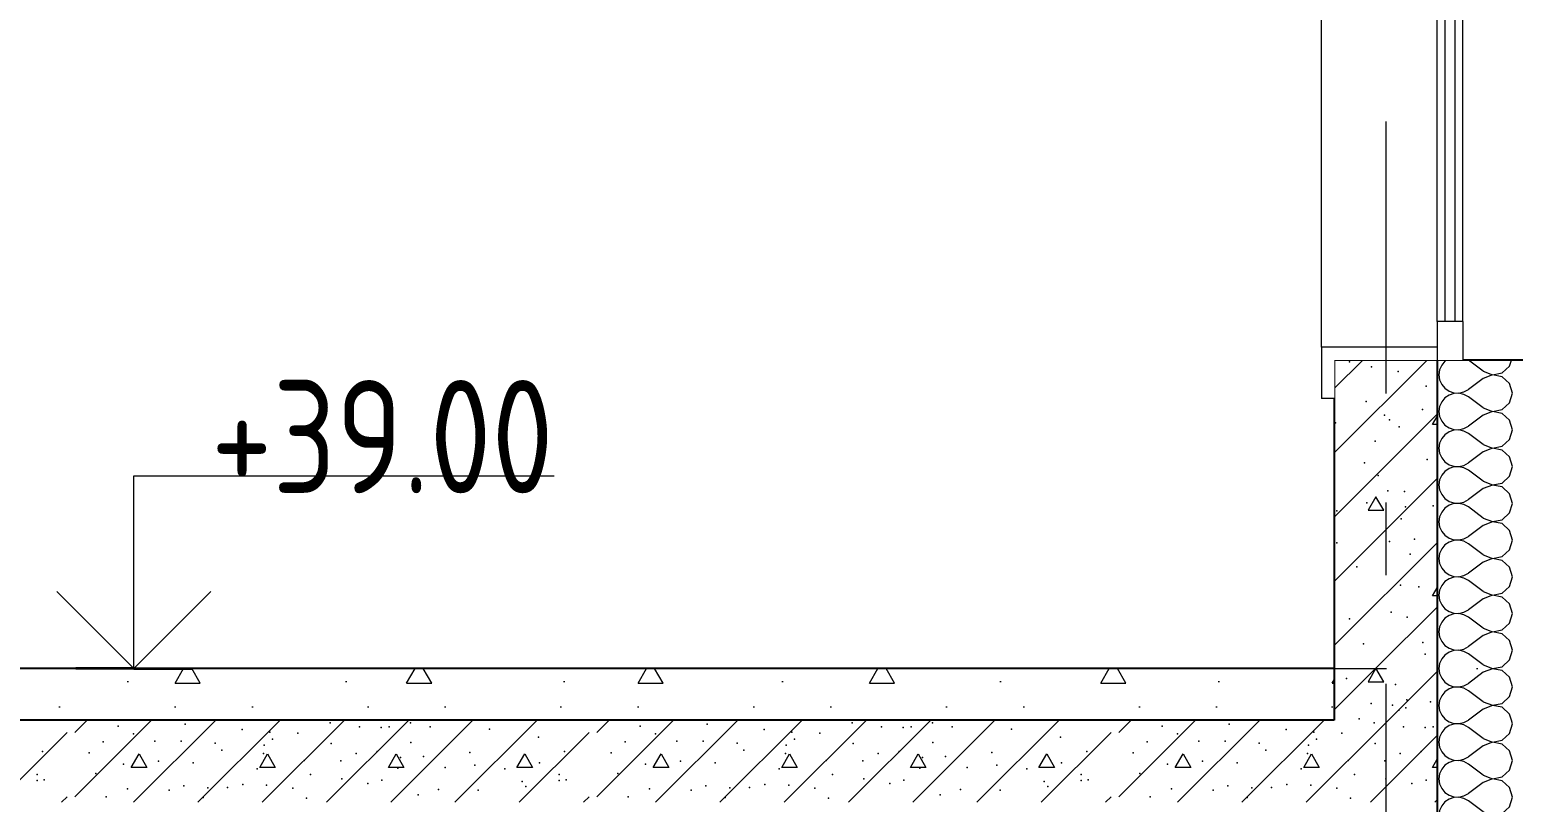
# Model space of a CAD drawing. Header units: millimetres. Extents: x 18162 to 7085488, y 72188 to 247925.
# Drawn here: x 3680692 to 3683577, y 133858 to 135361 of the extents above; entities that cross this region are included whole.
import ezdxf
from ezdxf.enums import TextEntityAlignment as Align

# ---------------------------------------------------------------- set-up
doc = ezdxf.new("R2010")
doc.units = ezdxf.units.MM
doc.header["$MEASUREMENT"] = 0
for name, pattern in [('Dot & Dashed', [670.277762, 317.5, -176.388889, 0, -176.388874]), ('Double Dashed', [1093.611073, 529.166651, -211.666656, 141.111112, -211.666656]), ('Wipeout_Contour', [1000, 0, -1000])]:
    doc.linetypes.add(name, pattern=pattern)
for name, color, linetype in [('Archicad Windows', 7, 'Continuous'), ('Structural - Bearing', 7, 'Continuous'), ('Structural - Grid', 7, 'Continuous')]:
    doc.layers.add(name, color=color, linetype=linetype)
doc.styles.add('GENERATED_STYLE_3', font='', dxfattribs={"width": 0.8})
doc.styles.get('GENERATED_STYLE_3').set_extended_font_data('ISOCPEUR MON')
doc.dimstyles.new('GENERATED_STYLE__10', dxfattribs={"dimtxt": 220.000005, "dimasz": 114, "dimexe": 0.18, "dimexo": 762.629951, "dimgap": 0, "dimtad": 1, "dimdec": 0, "dimzin": 0, "dimdsep": 46, "dimtxsty": 'GENERATED_STYLE_3', "dimblk": 'ARROWHEAD_2', "dimblk1": 'ARROWHEAD_2', "dimblk2": 'ARROWHEAD_2', "dimcen": 0.09, "dimclrd": 13, "dimclre": 13, "dimclrt": 13, "dimadec": 0, "dimazin": 0, "dimtfac": 1, "dimtdec": 4, "dimtmove": 0, "dimatfit": 3, "dimfxl": 1, "dimtolj": 1, "dimtzin": 0, "dimarcsym": 0})
doc.dimstyles.new('GENERATED_STYLE__9', dxfattribs={"dimtxt": 220.000005, "dimasz": 114, "dimexe": 0.18, "dimexo": 312.629951, "dimgap": 0, "dimtad": 1, "dimdec": 0, "dimzin": 0, "dimdsep": 46, "dimtxsty": 'GENERATED_STYLE_3', "dimblk": 'ARROWHEAD_2', "dimblk1": 'ARROWHEAD_2', "dimblk2": 'ARROWHEAD_2', "dimcen": 0.09, "dimclrd": 13, "dimclre": 13, "dimclrt": 13, "dimadec": 0, "dimazin": 0, "dimtfac": 1, "dimtdec": 4, "dimtmove": 0, "dimatfit": 3, "dimfxl": 1, "dimtolj": 1, "dimtzin": 0, "dimarcsym": 0})

# ---------------------------------------------------------------- blocks, each defined once
blk = doc.blocks.new('*X919', base_point=(3761974.7, 95118))
at = {"layer": 'Structural - Bearing', "color": 7, "linetype": 'Continuous', "lineweight": 9}
for p, q in [((3683447.5, 134018), (3683452.4, 134014.6)), ((3683481.1, 134013.2), (3683489.8, 134018)), ((3683575.5, 134010.9), (3683573.5, 134018)), ((3683438, 133993.9), (3683434, 133984.9)), ((3683444.2, 134001.5), (3683438, 133993.9)), ((3683452.4, 134007.1), (3683444.2, 134001.5)), ((3683452.4, 134014.6), (3683461.7, 134011.5)), ((3683461.7, 134010.2), (3683452.4, 134007.1)), ((3683461.7, 134011.5), (3683471.5, 134011)), ((3683471.5, 134010.7), (3683461.7, 134010.2)), ((3683471.5, 134011), (3683481.1, 134013.2)), ((3683481.1, 134008.5), (3683471.5, 134010.7)), ((3683489.8, 134003.7), (3683481.1, 134008.5)), ((3683518.3, 133982.3), (3683489.8, 134003.7)), ((3683555.7, 133978.9), (3683570.1, 133992.1)), ((3683570.1, 133992.1), (3683575.5, 134010.9)), ((3683434, 133984.9), (3683432.6, 133975.1)), ((3683432.6, 133975.1), (3683434, 133965.4)), ((3683434, 133965.4), (3683438, 133956.4)), ((3683518.3, 133968), (3683489.8, 133946.6)), ((3683518.3, 133982.3), (3683536.6, 133975.3)), ((3683536.6, 133975), (3683518.3, 133968)), ((3683536.6, 133975.3), (3683555.7, 133978.9)), ((3683555.7, 133971.4), (3683536.6, 133975)), ((3683570.1, 133958.2), (3683555.7, 133971.4)), ((3683438, 133956.4), (3683444.2, 133948.8)), ((3683444.2, 133930.1), (3683438, 133922.5)), ((3683444.2, 133948.8), (3683452.4, 133943.2)), ((3683452.4, 133935.7), (3683444.2, 133930.1)), ((3683452.4, 133943.2), (3683461.7, 133940.1)), ((3683461.7, 133938.8), (3683452.4, 133935.7)), ((3683461.7, 133940.1), (3683471.5, 133939.6)), ((3683471.5, 133939.3), (3683461.7, 133938.8)), ((3683471.5, 133939.6), (3683481.1, 133941.8)), ((3683481.1, 133937.1), (3683471.5, 133939.3)), ((3683481.1, 133941.8), (3683489.8, 133946.6)), ((3683489.8, 133932.3), (3683481.1, 133937.1)), ((3683518.3, 133910.9), (3683489.8, 133932.3)), ((3683575.5, 133939.4), (3683570.1, 133958.2)), ((3683570.1, 133920.7), (3683575.5, 133939.4)), ((3683434, 133913.5), (3683432.6, 133903.7)), ((3683432.6, 133903.7), (3683434, 133894)), ((3683438, 133922.5), (3683434, 133913.5)), ((3683518.3, 133910.9), (3683536.6, 133903.9)), ((3683536.6, 133903.6), (3683518.3, 133896.6)), ((3683536.6, 133903.9), (3683555.7, 133907.5)), ((3683555.7, 133900), (3683536.6, 133903.6)), ((3683555.7, 133907.5), (3683570.1, 133920.7)), ((3683434, 133894), (3683438, 133884.9)), ((3683438, 133884.9), (3683444.2, 133877.4)), ((3683444.2, 133877.4), (3683452.4, 133871.8)), ((3683481.1, 133870.4), (3683489.8, 133875.1)), ((3683518.3, 133896.6), (3683489.8, 133875.1)), ((3683570.1, 133886.8), (3683555.7, 133900)), ((3683575.5, 133868), (3683570.1, 133886.8)), ((3683438, 133851.1), (3683434, 133842.1)), ((3683444.2, 133858.7), (3683438, 133851.1)), ((3683452.4, 133864.2), (3683444.2, 133858.7)), ((3683452.4, 133871.8), (3683461.7, 133868.6)), ((3683461.7, 133867.4), (3683452.4, 133864.2)), ((3683461.7, 133868.6), (3683471.5, 133868.2)), ((3683471.5, 133867.9), (3683461.7, 133867.4)), ((3683471.5, 133868.2), (3683481.1, 133870.4)), ((3683481.1, 133865.6), (3683471.5, 133867.9)), ((3683489.8, 133860.9), (3683481.1, 133865.6)), ((3683518.3, 133839.4), (3683489.8, 133860.9)), ((3683555.7, 133836.1), (3683570.1, 133849.2)), ((3683570.1, 133849.2), (3683575.5, 133868)), ((3683434, 133842.1), (3683432.6, 133832.3)), ((3683432.6, 133832.3), (3683434, 133822.5)), ((3683434, 133822.5), (3683438, 133813.5)), ((3683518.3, 133825.1), (3683489.8, 133803.7)), ((3683518.3, 133839.4), (3683536.6, 133832.4)), ((3683536.6, 133832.1), (3683518.3, 133825.1)), ((3683536.6, 133832.4), (3683555.7, 133836.1)), ((3683555.7, 133828.5), (3683536.6, 133832.1)), ((3683570.1, 133815.4), (3683555.7, 133828.5)), ((3683575.5, 133796.6), (3683570.1, 133815.4)), ((3683438, 133813.5), (3683444.2, 133805.9)), ((3683444.2, 133787.2), (3683438, 133779.6)), ((3683444.2, 133805.9), (3683452.4, 133800.3)), ((3683452.4, 133792.8), (3683444.2, 133787.2)), ((3683452.4, 133800.3), (3683461.7, 133797.2)), ((3683461.7, 133796), (3683452.4, 133792.8)), ((3683461.7, 133797.2), (3683471.5, 133796.7)), ((3683471.5, 133796.4), (3683461.7, 133796)), ((3683471.5, 133796.7), (3683481.1, 133799)), ((3683481.1, 133794.2), (3683471.5, 133796.4)), ((3683481.1, 133799), (3683489.8, 133803.7)), ((3683489.8, 133789.4), (3683481.1, 133794.2)), ((3683518.3, 133768), (3683489.8, 133789.4)), ((3683570.1, 133777.8), (3683575.5, 133796.6)), ((3683434, 133770.6), (3683432.6, 133760.9)), ((3683432.6, 133760.9), (3683434, 133751.1)), ((3683438, 133779.6), (3683434, 133770.6)), ((3683518.3, 133768), (3683536.6, 133761)), ((3683536.6, 133760.7), (3683518.3, 133753.7)), ((3683536.6, 133761), (3683555.7, 133764.6)), ((3683555.7, 133757.1), (3683536.6, 133760.7)), ((3683555.7, 133764.6), (3683570.1, 133777.8)), ((3683570.1, 133743.9), (3683555.7, 133757.1)), ((3683434, 133751.1), (3683438, 133742.1)), ((3683438, 133742.1), (3683444.2, 133734.5)), ((3683444.2, 133734.5), (3683452.4, 133728.9)), ((3683452.4, 133728.9), (3683461.7, 133725.8)), ((3683481.1, 133727.5), (3683489.8, 133732.3)), ((3683518.3, 133753.7), (3683489.8, 133732.3)), ((3683575.5, 133725.1), (3683570.1, 133743.9)), ((3683434, 133699.2), (3683432.6, 133689.4)), ((3683438, 133708.2), (3683434, 133699.2)), ((3683444.2, 133715.8), (3683438, 133708.2)), ((3683452.4, 133721.4), (3683444.2, 133715.8)), ((3683461.7, 133724.5), (3683452.4, 133721.4)), ((3683461.7, 133725.8), (3683471.5, 133725.3)), ((3683471.5, 133725), (3683461.7, 133724.5)), ((3683471.5, 133725.3), (3683481.1, 133727.5)), ((3683481.1, 133722.8), (3683471.5, 133725)), ((3683489.8, 133718), (3683481.1, 133722.8)), ((3683518.3, 133696.6), (3683489.8, 133718)), ((3683555.7, 133693.2), (3683570.1, 133706.4)), ((3683570.1, 133706.4), (3683575.5, 133725.1)), ((3683432.6, 133689.4), (3683434, 133679.7)), ((3683434, 133679.7), (3683438, 133670.7)), ((3683438, 133670.7), (3683444.2, 133663.1)), ((3683518.3, 133682.3), (3683489.8, 133660.9)), ((3683518.3, 133696.6), (3683536.6, 133689.6)), ((3683536.6, 133689.3), (3683518.3, 133682.3)), ((3683536.6, 133689.6), (3683555.7, 133693.2)), ((3683555.7, 133685.7), (3683536.6, 133689.3)), ((3683570.1, 133672.5), (3683555.7, 133685.7)), ((3683575.5, 133653.7), (3683570.1, 133672.5)), ((3683444.2, 133644.4), (3683438, 133636.8)), ((3683444.2, 133663.1), (3683452.4, 133657.5)), ((3683452.4, 133650), (3683444.2, 133644.4)), ((3683452.4, 133657.5), (3683461.7, 133654.3)), ((3683461.7, 133653.1), (3683452.4, 133650)), ((3683461.7, 133654.3), (3683471.5, 133653.9)), ((3683471.5, 133653.6), (3683461.7, 133653.1)), ((3683471.5, 133653.9), (3683481.1, 133656.1)), ((3683481.1, 133651.3), (3683471.5, 133653.6)), ((3683481.1, 133656.1), (3683489.8, 133660.9)), ((3683489.8, 133646.6), (3683481.1, 133651.3)), ((3683518.3, 133625.1), (3683489.8, 133646.6)), ((3683570.1, 133634.9), (3683575.5, 133653.7)), ((3683434, 133627.8), (3683432.6, 133618)), ((3683432.6, 133618), (3683434, 133608.2)), ((3683438, 133636.8), (3683434, 133627.8)), ((3683518.3, 133625.1), (3683536.6, 133618.2)), ((3683536.6, 133617.9), (3683518.3, 133610.9)), ((3683536.6, 133618.2), (3683555.7, 133621.8)), ((3683555.7, 133614.2), (3683536.6, 133617.9)), ((3683555.7, 133621.8), (3683570.1, 133634.9)), ((3683570.1, 133601.1), (3683555.7, 133614.2)), ((3683434, 133608.2), (3683438, 133599.2)), ((3683438, 133599.2), (3683444.2, 133591.6)), ((3683444.2, 133591.6), (3683452.4, 133586.1)), ((3683452.4, 133586.1), (3683461.7, 133582.9)), ((3683471.5, 133582.4), (3683481.1, 133584.7)), ((3683481.1, 133584.7), (3683489.8, 133589.4)), ((3683518.3, 133610.9), (3683489.8, 133589.4)), ((3683575.5, 133582.3), (3683570.1, 133601.1)), ((3683434, 133556.3), (3683432.6, 133546.6)), ((3683438, 133565.4), (3683434, 133556.3)), ((3683444.2, 133572.9), (3683438, 133565.4)), ((3683452.4, 133578.5), (3683444.2, 133572.9)), ((3683461.7, 133581.7), (3683452.4, 133578.5)), ((3683461.7, 133582.9), (3683471.5, 133582.4)), ((3683471.5, 133582.1), (3683461.7, 133581.7)), ((3683481.1, 133579.9), (3683471.5, 133582.1)), ((3683489.8, 133575.1), (3683481.1, 133579.9)), ((3683518.3, 133553.7), (3683489.8, 133575.1)), ((3683555.7, 133550.3), (3683570.1, 133563.5)), ((3683570.1, 133563.5), (3683575.5, 133582.3)), ((3683432.6, 133546.6), (3683434, 133536.8)), ((3683434, 133536.8), (3683438, 133527.8)), ((3683438, 133527.8), (3683444.2, 133520.2)), ((3683518.3, 133539.4), (3683489.8, 133518)), ((3683518.3, 133553.7), (3683536.6, 133546.7)), ((3683536.6, 133546.4), (3683518.3, 133539.4)), ((3683536.6, 133546.7), (3683555.7, 133550.3)), ((3683555.7, 133542.8), (3683536.6, 133546.4)), ((3683570.1, 133529.6), (3683555.7, 133542.8)), ((3683575.5, 133510.9), (3683570.1, 133529.6)), ((3683444.2, 133501.5), (3683438, 133493.9)), ((3683444.2, 133520.2), (3683452.4, 133514.6)), ((3683452.4, 133507.1), (3683444.2, 133501.5)), ((3683452.4, 133514.6), (3683461.7, 133511.5)), ((3683461.7, 133510.2), (3683452.4, 133507.1)), ((3683461.7, 133511.5), (3683471.5, 133511)), ((3683471.5, 133510.7), (3683461.7, 133510.2)), ((3683471.5, 133511), (3683481.1, 133513.2)), ((3683481.1, 133508.5), (3683471.5, 133510.7)), ((3683481.1, 133513.2), (3683489.8, 133518)), ((3683489.8, 133503.7), (3683481.1, 133508.5)), ((3683518.3, 133482.3), (3683489.8, 133503.7)), ((3683570.1, 133492.1), (3683575.5, 133510.9)), ((3683434, 133484.9), (3683432.6, 133475.1)), ((3683432.6, 133475.1), (3683434, 133465.4)), ((3683438, 133493.9), (3683434, 133484.9)), ((3683518.3, 133468), (3683489.8, 133446.6)), ((3683518.3, 133482.3), (3683536.6, 133475.3)), ((3683536.6, 133475), (3683518.3, 133468)), ((3683536.6, 133475.3), (3683555.7, 133478.9)), ((3683555.7, 133471.4), (3683536.6, 133475)), ((3683555.7, 133478.9), (3683570.1, 133492.1)), ((3683570.1, 133458.2), (3683555.7, 133471.4)), ((3683434, 133465.4), (3683438, 133456.4)), ((3683438, 133456.4), (3683444.2, 133448.8)), ((3683444.2, 133448.8), (3683452.4, 133443.2)), ((3683452.4, 133443.2), (3683461.7, 133440.1)), ((3683461.7, 133440.1), (3683471.5, 133439.6)), ((3683471.5, 133439.3), (3683461.7, 133438.8)), ((3683471.5, 133439.6), (3683481.1, 133441.8)), ((3683481.1, 133437.1), (3683471.5, 133439.3)), ((3683481.1, 133441.8), (3683489.8, 133446.6)), ((3683575.5, 133439.4), (3683570.1, 133458.2)), ((3683570.1, 133420.7), (3683575.5, 133439.4)), ((3683438, 133422.5), (3683436, 133418)), ((3683444.2, 133430.1), (3683438, 133422.5)), ((3683452.4, 133435.7), (3683444.2, 133430.1)), ((3683461.7, 133438.8), (3683452.4, 133435.7)), ((3683489.8, 133432.3), (3683481.1, 133437.1)), ((3683508.8, 133418), (3683489.8, 133432.3)), ((3683567.2, 133418), (3683570.1, 133420.7))]:
    blk.add_line(p, q, dxfattribs=at)
blk = doc.blocks.new('*X931', base_point=(3761974.7, 95118))
at = {"layer": 'Structural - Bearing', "color": 7, "linetype": 'Continuous', "lineweight": 9}
for p, q in [((3683444.2, 134715.8), (3683438, 134708.2)), ((3683447.5, 134718), (3683444.2, 134715.8)), ((3683518.3, 134696.6), (3683489.8, 134718)), ((3683570.1, 134706.4), (3683573.5, 134718)), ((3683434, 134699.2), (3683432.6, 134689.4)), ((3683432.6, 134689.4), (3683434, 134679.7)), ((3683438, 134708.2), (3683434, 134699.2)), ((3683434, 134679.7), (3683438, 134670.7)), ((3683518.3, 134682.3), (3683489.8, 134660.9)), ((3683518.3, 134696.6), (3683536.6, 134689.6)), ((3683536.6, 134689.3), (3683518.3, 134682.3)), ((3683536.6, 134689.6), (3683555.7, 134693.2)), ((3683555.7, 134685.7), (3683536.6, 134689.3)), ((3683555.7, 134693.2), (3683570.1, 134706.4)), ((3683570.1, 134672.5), (3683555.7, 134685.7)), ((3683438, 134670.7), (3683444.2, 134663.1)), ((3683444.2, 134663.1), (3683452.4, 134657.5)), ((3683452.4, 134657.5), (3683461.7, 134654.3)), ((3683461.7, 134653.1), (3683452.4, 134650)), ((3683461.7, 134654.3), (3683471.5, 134653.9)), ((3683471.5, 134653.6), (3683461.7, 134653.1)), ((3683471.5, 134653.9), (3683481.1, 134656.1)), ((3683481.1, 134651.3), (3683471.5, 134653.6)), ((3683481.1, 134656.1), (3683489.8, 134660.9)), ((3683489.8, 134646.6), (3683481.1, 134651.3)), ((3683575.5, 134653.7), (3683570.1, 134672.5)), ((3683570.1, 134634.9), (3683575.5, 134653.7)), ((3683434, 134627.8), (3683432.6, 134618)), ((3683438, 134636.8), (3683434, 134627.8)), ((3683444.2, 134644.4), (3683438, 134636.8)), ((3683452.4, 134650), (3683444.2, 134644.4)), ((3683518.3, 134625.1), (3683489.8, 134646.6)), ((3683518.3, 134625.1), (3683536.6, 134618.2)), ((3683555.7, 134621.8), (3683570.1, 134634.9)), ((3683432.6, 134618), (3683434, 134608.2)), ((3683434, 134608.2), (3683438, 134599.2)), ((3683438, 134599.2), (3683444.2, 134591.6)), ((3683518.3, 134610.9), (3683489.8, 134589.4)), ((3683536.6, 134617.9), (3683518.3, 134610.9)), ((3683536.6, 134618.2), (3683555.7, 134621.8)), ((3683555.7, 134614.2), (3683536.6, 134617.9)), ((3683570.1, 134601.1), (3683555.7, 134614.2)), ((3683575.5, 134582.3), (3683570.1, 134601.1)), ((3683438, 134565.4), (3683434, 134556.3)), ((3683444.2, 134572.9), (3683438, 134565.4)), ((3683444.2, 134591.6), (3683452.4, 134586.1)), ((3683452.4, 134578.5), (3683444.2, 134572.9)), ((3683452.4, 134586.1), (3683461.7, 134582.9)), ((3683461.7, 134581.7), (3683452.4, 134578.5)), ((3683461.7, 134582.9), (3683471.5, 134582.4)), ((3683471.5, 134582.1), (3683461.7, 134581.7)), ((3683471.5, 134582.4), (3683481.1, 134584.7)), ((3683481.1, 134579.9), (3683471.5, 134582.1)), ((3683481.1, 134584.7), (3683489.8, 134589.4)), ((3683489.8, 134575.1), (3683481.1, 134579.9)), ((3683518.3, 134553.7), (3683489.8, 134575.1)), ((3683570.1, 134563.5), (3683575.5, 134582.3)), ((3683434, 134556.3), (3683432.6, 134546.6)), ((3683432.6, 134546.6), (3683434, 134536.8)), ((3683434, 134536.8), (3683438, 134527.8)), ((3683518.3, 134539.4), (3683489.8, 134518)), ((3683518.3, 134553.7), (3683536.6, 134546.7)), ((3683536.6, 134546.4), (3683518.3, 134539.4)), ((3683536.6, 134546.7), (3683555.7, 134550.3)), ((3683555.7, 134542.8), (3683536.6, 134546.4)), ((3683555.7, 134550.3), (3683570.1, 134563.5)), ((3683570.1, 134529.6), (3683555.7, 134542.8)), ((3683438, 134527.8), (3683444.2, 134520.2)), ((3683444.2, 134520.2), (3683452.4, 134514.6)), ((3683452.4, 134507.1), (3683444.2, 134501.5)), ((3683452.4, 134514.6), (3683461.7, 134511.5)), ((3683461.7, 134510.2), (3683452.4, 134507.1)), ((3683461.7, 134511.5), (3683471.5, 134511)), ((3683471.5, 134510.7), (3683461.7, 134510.2)), ((3683471.5, 134511), (3683481.1, 134513.2)), ((3683481.1, 134508.5), (3683471.5, 134510.7)), ((3683481.1, 134513.2), (3683489.8, 134518)), ((3683489.8, 134503.7), (3683481.1, 134508.5)), ((3683575.5, 134510.9), (3683570.1, 134529.6)), ((3683570.1, 134492.1), (3683575.5, 134510.9)), ((3683434, 134484.9), (3683432.6, 134475.1)), ((3683438, 134493.9), (3683434, 134484.9)), ((3683444.2, 134501.5), (3683438, 134493.9)), ((3683518.3, 134482.3), (3683489.8, 134503.7)), ((3683518.3, 134482.3), (3683536.6, 134475.3)), ((3683536.6, 134475.3), (3683555.7, 134478.9)), ((3683555.7, 134478.9), (3683570.1, 134492.1)), ((3683432.6, 134475.1), (3683434, 134465.4)), ((3683434, 134465.4), (3683438, 134456.4)), ((3683438, 134456.4), (3683444.2, 134448.8)), ((3683518.3, 134468), (3683489.8, 134446.6)), ((3683536.6, 134475), (3683518.3, 134468)), ((3683555.7, 134471.4), (3683536.6, 134475)), ((3683570.1, 134458.2), (3683555.7, 134471.4)), ((3683575.5, 134439.4), (3683570.1, 134458.2)), ((3683438, 134422.5), (3683434, 134413.5)), ((3683444.2, 134430.1), (3683438, 134422.5)), ((3683444.2, 134448.8), (3683452.4, 134443.2)), ((3683452.4, 134435.7), (3683444.2, 134430.1)), ((3683452.4, 134443.2), (3683461.7, 134440.1)), ((3683461.7, 134438.8), (3683452.4, 134435.7)), ((3683461.7, 134440.1), (3683471.5, 134439.6)), ((3683471.5, 134439.3), (3683461.7, 134438.8)), ((3683471.5, 134439.6), (3683481.1, 134441.8)), ((3683481.1, 134437.1), (3683471.5, 134439.3)), ((3683481.1, 134441.8), (3683489.8, 134446.6)), ((3683489.8, 134432.3), (3683481.1, 134437.1)), ((3683518.3, 134410.9), (3683489.8, 134432.3)), ((3683555.7, 134407.5), (3683570.1, 134420.7)), ((3683570.1, 134420.7), (3683575.5, 134439.4)), ((3683434, 134413.5), (3683432.6, 134403.7)), ((3683432.6, 134403.7), (3683434, 134394)), ((3683434, 134394), (3683438, 134384.9)), ((3683518.3, 134396.6), (3683489.8, 134375.1)), ((3683518.3, 134410.9), (3683536.6, 134403.9)), ((3683536.6, 134403.6), (3683518.3, 134396.6)), ((3683536.6, 134403.9), (3683555.7, 134407.5)), ((3683555.7, 134400), (3683536.6, 134403.6)), ((3683570.1, 134386.8), (3683555.7, 134400)), ((3683438, 134384.9), (3683444.2, 134377.4)), ((3683444.2, 134377.4), (3683452.4, 134371.8)), ((3683452.4, 134364.2), (3683444.2, 134358.7)), ((3683452.4, 134371.8), (3683461.7, 134368.6)), ((3683461.7, 134367.4), (3683452.4, 134364.2)), ((3683461.7, 134368.6), (3683471.5, 134368.2)), ((3683471.5, 134367.9), (3683461.7, 134367.4)), ((3683471.5, 134368.2), (3683481.1, 134370.4)), ((3683481.1, 134365.6), (3683471.5, 134367.9)), ((3683481.1, 134370.4), (3683489.8, 134375.1)), ((3683489.8, 134360.9), (3683481.1, 134365.6)), ((3683575.5, 134368), (3683570.1, 134386.8)), ((3683570.1, 134349.2), (3683575.5, 134368)), ((3683434, 134342.1), (3683432.6, 134332.3)), ((3683438, 134351.1), (3683434, 134342.1)), ((3683444.2, 134358.7), (3683438, 134351.1)), ((3683518.3, 134339.4), (3683489.8, 134360.9)), ((3683518.3, 134339.4), (3683536.6, 134332.4)), ((3683536.6, 134332.4), (3683555.7, 134336.1)), ((3683555.7, 134336.1), (3683570.1, 134349.2)), ((3683432.6, 134332.3), (3683434, 134322.5)), ((3683434, 134322.5), (3683438, 134313.5)), ((3683438, 134313.5), (3683444.2, 134305.9)), ((3683444.2, 134305.9), (3683452.4, 134300.3)), ((3683518.3, 134325.1), (3683489.8, 134303.7)), ((3683536.6, 134332.1), (3683518.3, 134325.1)), ((3683555.7, 134328.5), (3683536.6, 134332.1)), ((3683570.1, 134315.4), (3683555.7, 134328.5)), ((3683575.5, 134296.6), (3683570.1, 134315.4)), ((3683438, 134279.6), (3683434, 134270.6)), ((3683444.2, 134287.2), (3683438, 134279.6)), ((3683452.4, 134292.8), (3683444.2, 134287.2)), ((3683452.4, 134300.3), (3683461.7, 134297.2)), ((3683461.7, 134296), (3683452.4, 134292.8)), ((3683461.7, 134297.2), (3683471.5, 134296.7)), ((3683471.5, 134296.4), (3683461.7, 134296)), ((3683471.5, 134296.7), (3683481.1, 134299)), ((3683481.1, 134294.2), (3683471.5, 134296.4)), ((3683481.1, 134299), (3683489.8, 134303.7)), ((3683489.8, 134289.4), (3683481.1, 134294.2)), ((3683518.3, 134268), (3683489.8, 134289.4)), ((3683555.7, 134264.6), (3683570.1, 134277.8)), ((3683570.1, 134277.8), (3683575.5, 134296.6)), ((3683434, 134270.6), (3683432.6, 134260.9)), ((3683432.6, 134260.9), (3683434, 134251.1)), ((3683434, 134251.1), (3683438, 134242.1)), ((3683518.3, 134253.7), (3683489.8, 134232.3)), ((3683518.3, 134268), (3683536.6, 134261)), ((3683536.6, 134260.7), (3683518.3, 134253.7)), ((3683536.6, 134261), (3683555.7, 134264.6)), ((3683555.7, 134257.1), (3683536.6, 134260.7)), ((3683570.1, 134243.9), (3683555.7, 134257.1)), ((3683438, 134242.1), (3683444.2, 134234.5)), ((3683444.2, 134234.5), (3683452.4, 134228.9)), ((3683452.4, 134221.4), (3683444.2, 134215.8)), ((3683452.4, 134228.9), (3683461.7, 134225.8)), ((3683461.7, 134224.5), (3683452.4, 134221.4)), ((3683461.7, 134225.8), (3683471.5, 134225.3)), ((3683471.5, 134225), (3683461.7, 134224.5)), ((3683471.5, 134225.3), (3683481.1, 134227.5)), ((3683481.1, 134222.8), (3683471.5, 134225)), ((3683481.1, 134227.5), (3683489.8, 134232.3)), ((3683489.8, 134218), (3683481.1, 134222.8)), ((3683575.5, 134225.1), (3683570.1, 134243.9)), ((3683570.1, 134206.4), (3683575.5, 134225.1)), ((3683434, 134199.2), (3683432.6, 134189.4)), ((3683432.6, 134189.4), (3683434, 134179.7)), ((3683438, 134208.2), (3683434, 134199.2)), ((3683444.2, 134215.8), (3683438, 134208.2)), ((3683518.3, 134196.6), (3683489.8, 134218)), ((3683518.3, 134196.6), (3683536.6, 134189.6)), ((3683536.6, 134189.3), (3683518.3, 134182.3)), ((3683536.6, 134189.6), (3683555.7, 134193.2)), ((3683555.7, 134185.7), (3683536.6, 134189.3)), ((3683555.7, 134193.2), (3683570.1, 134206.4)), ((3683434, 134179.7), (3683438, 134170.7)), ((3683438, 134170.7), (3683444.2, 134163.1)), ((3683444.2, 134163.1), (3683452.4, 134157.5)), ((3683481.1, 134156.1), (3683489.8, 134160.9)), ((3683518.3, 134182.3), (3683489.8, 134160.9)), ((3683570.1, 134172.5), (3683555.7, 134185.7)), ((3683575.5, 134153.7), (3683570.1, 134172.5)), ((3683438, 134136.8), (3683434, 134127.8)), ((3683444.2, 134144.4), (3683438, 134136.8)), ((3683452.4, 134150), (3683444.2, 134144.4)), ((3683452.4, 134157.5), (3683461.7, 134154.3)), ((3683461.7, 134153.1), (3683452.4, 134150)), ((3683461.7, 134154.3), (3683471.5, 134153.9)), ((3683471.5, 134153.6), (3683461.7, 134153.1)), ((3683471.5, 134153.9), (3683481.1, 134156.1)), ((3683481.1, 134151.3), (3683471.5, 134153.6)), ((3683489.8, 134146.6), (3683481.1, 134151.3)), ((3683518.3, 134125.1), (3683489.8, 134146.6)), ((3683555.7, 134121.8), (3683570.1, 134134.9)), ((3683570.1, 134134.9), (3683575.5, 134153.7)), ((3683434, 134127.8), (3683432.6, 134118)), ((3683432.6, 134118), (3683434, 134108.2)), ((3683434, 134108.2), (3683438, 134099.2)), ((3683518.3, 134110.9), (3683489.8, 134089.4)), ((3683518.3, 134125.1), (3683536.6, 134118.2)), ((3683536.6, 134117.9), (3683518.3, 134110.9)), ((3683536.6, 134118.2), (3683555.7, 134121.8)), ((3683555.7, 134114.2), (3683536.6, 134117.9)), ((3683570.1, 134101.1), (3683555.7, 134114.2)), ((3683438, 134099.2), (3683444.2, 134091.6)), ((3683444.2, 134091.6), (3683452.4, 134086.1)), ((3683452.4, 134078.5), (3683444.2, 134072.9)), ((3683452.4, 134086.1), (3683461.7, 134082.9)), ((3683461.7, 134081.7), (3683452.4, 134078.5)), ((3683461.7, 134082.9), (3683471.5, 134082.4)), ((3683471.5, 134082.1), (3683461.7, 134081.7)), ((3683471.5, 134082.4), (3683481.1, 134084.7)), ((3683481.1, 134079.9), (3683471.5, 134082.1)), ((3683481.1, 134084.7), (3683489.8, 134089.4)), ((3683489.8, 134075.1), (3683481.1, 134079.9)), ((3683518.3, 134053.7), (3683489.8, 134075.1)), ((3683575.5, 134082.3), (3683570.1, 134101.1)), ((3683570.1, 134063.5), (3683575.5, 134082.3)), ((3683434, 134056.3), (3683432.6, 134046.6)), ((3683432.6, 134046.6), (3683434, 134036.8)), ((3683438, 134065.4), (3683434, 134056.3)), ((3683444.2, 134072.9), (3683438, 134065.4)), ((3683518.3, 134053.7), (3683536.6, 134046.7)), ((3683536.6, 134046.4), (3683518.3, 134039.4)), ((3683536.6, 134046.7), (3683555.7, 134050.3)), ((3683555.7, 134042.8), (3683536.6, 134046.4)), ((3683555.7, 134050.3), (3683570.1, 134063.5)), ((3683434, 134036.8), (3683438, 134027.8)), ((3683438, 134027.8), (3683444.2, 134020.2)), ((3683444.2, 134020.2), (3683447.5, 134018)), ((3683518.3, 134039.4), (3683489.8, 134018)), ((3683570.1, 134029.6), (3683555.7, 134042.8)), ((3683573.5, 134018), (3683570.1, 134029.6))]:
    blk.add_line(p, q, dxfattribs=at)
blk = doc.blocks.new('*X933', base_point=(3761974.7, 95118))
at = {"layer": 'Structural - Bearing', "color": 7, "linetype": 'Continuous', "lineweight": 9}
for p, q in [((3683229.1, 134662.7), (3683284.4, 134718)), ((3683229.1, 134537.7), (3683409.4, 134718)), ((3683229.1, 134412.7), (3683429.1, 134612.7)), ((3683419.9, 134592.7), (3683429.1, 134608.4)), ((3683429.1, 134592.6), (3683419.9, 134592.7)), ((3683229.1, 134287.7), (3683429.1, 134487.7)), ((3683310, 134452), (3683295.1, 134426)), ((3683325.2, 134426), (3683310, 134452)), ((3683295.1, 134426), (3683325.2, 134426)), ((3683229.1, 134162.7), (3683429.1, 134362.7)), ((3683419.9, 134259.3), (3683429.1, 134275.1)), ((3683429.1, 134259.3), (3683419.9, 134259.3)), ((3683310, 134118.6), (3683429.1, 134237.7)), ((3683229.1, 134037.7), (3683310, 134118.6)), ((3683310, 134118.6), (3683295.1, 134092.6)), ((3683325.2, 134092.6), (3683310, 134118.6)), ((3683334.4, 134018), (3683429.1, 134112.7)), ((3683295.1, 134092.6), (3683325.2, 134092.6))]:
    blk.add_line(p, q, dxfattribs=at)
for p in [(3683259, 134714.5), (3683301.7, 134705.1), (3683353.3, 134695.9), (3683407.8, 134667.4), (3683291.4, 134637.5), (3683400.8, 134622.1), (3683231.2, 134596.1), (3683326.6, 134610.9), (3683336.4, 134601.5), (3683355.2, 134587.9), (3683308.5, 134560), (3683287.6, 134518.2), (3683409.9, 134524.6), (3683314.7, 134493.5), (3683333.2, 134463.6), (3683365.6, 134462.6), (3683234.3, 134424.7), (3683292.2, 134440.2), (3683367.7, 134432.8), (3683421.3, 134434.8), (3683359.2, 134409.2), (3683234.3, 134362.9), (3683336.3, 134365.2), (3683384.8, 134369.7), (3683376.5, 134340.5), (3683272.9, 134315.8), (3683357.9, 134280.3), (3683393.5, 134277.2), (3683339.4, 134227.7), (3683258.6, 134214.8), (3683370.8, 134218), (3683370.8, 134218), (3683286, 134165.9), (3683401.2, 134169), (3683405.8, 134145.8), (3683252.8, 134098.5), (3683348.1, 134086.9), (3683301.1, 134050.2), (3683342.5, 134046.7), (3683370.3, 134057.5), (3683416.3, 134053.5), (3683277.3, 134020.3), (3683354.8, 134037.4), (3683368.2, 134041.5)]:
    blk.add_point(p, dxfattribs=at)
blk = doc.blocks.new('*X936', base_point=(3761974.7, 95118))
at = {"layer": 'Structural - Bearing', "color": 7, "linetype": 'Continuous', "lineweight": 9}
for p, q in [((3680779.8, 133993.6), (3680804.2, 134018)), ((3680779.8, 133868.6), (3680929.2, 134018)), ((3680894.2, 133858), (3681054.2, 134018)), ((3681019.2, 133858), (3681179.2, 134018)), ((3681144.2, 133858), (3681304.2, 134018)), ((3681269.2, 133858), (3681429.2, 134018)), ((3681394.2, 133858), (3681554.2, 134018)), ((3681519.2, 133858), (3681679.2, 134018)), ((3681794.9, 133993.6), (3681819.3, 134018)), ((3681794.9, 133868.6), (3681944.3, 134018)), ((3681909.3, 133858), (3682069.3, 134018)), ((3682034.3, 133858), (3682194.3, 134018)), ((3682159.3, 133858), (3682319.3, 134018)), ((3682284.3, 133858), (3682444.3, 134018)), ((3682409.3, 133858), (3682569.3, 134018)), ((3682534.3, 133858), (3682694.3, 134018)), ((3682810, 133993.6), (3682834.4, 134018)), ((3682810, 133868.6), (3682959.4, 134018)), ((3682924.4, 133858), (3683084.4, 134018)), ((3683049.4, 133858), (3683209.4, 134018)), ((3683174.4, 133858), (3683334.4, 134018)), ((3680629, 133858), (3680764.7, 133993.6)), ((3681644.2, 133858), (3681779.8, 133993.6)), ((3682659.3, 133858), (3682794.9, 133993.6)), ((3683299.4, 133858), (3683429.1, 133987.7)), ((3680889.7, 133926), (3680904.8, 133952)), ((3680904.8, 133952), (3680919.7, 133925.9)), ((3681139.7, 133926), (3681154.8, 133952)), ((3681154.8, 133952), (3681169.7, 133925.9)), ((3681389.7, 133926), (3681404.8, 133952)), ((3681404.8, 133952), (3681419.7, 133925.9)), ((3681639.7, 133926), (3681654.8, 133952)), ((3681654.8, 133952), (3681669.7, 133925.9)), ((3681904.8, 133926), (3681919.9, 133952)), ((3681919.9, 133952), (3681934.8, 133925.9)), ((3682154.8, 133926), (3682169.9, 133952)), ((3682169.9, 133952), (3682184.8, 133925.9)), ((3682404.8, 133926), (3682419.9, 133952)), ((3682419.9, 133952), (3682434.8, 133925.9)), ((3682654.8, 133926), (3682669.9, 133952)), ((3682669.9, 133952), (3682684.8, 133925.9)), ((3682919.9, 133926), (3682935, 133952)), ((3682935, 133952), (3682949.9, 133925.9)), ((3683169.9, 133926), (3683185, 133952)), ((3683185, 133952), (3683199.9, 133925.9)), ((3683419.9, 133926), (3683429.1, 133941.7)), ((3680919.7, 133925.9), (3680889.7, 133926)), ((3681169.7, 133925.9), (3681139.7, 133926)), ((3681419.7, 133925.9), (3681389.7, 133926)), ((3681669.7, 133925.9), (3681639.7, 133926)), ((3681934.8, 133925.9), (3681904.8, 133926)), ((3682184.8, 133925.9), (3682154.8, 133926)), ((3682434.8, 133925.9), (3682404.8, 133926)), ((3682684.8, 133925.9), (3682654.8, 133926)), ((3682949.9, 133925.9), (3682919.9, 133926)), ((3683199.9, 133925.9), (3683169.9, 133926)), ((3683429.1, 133926), (3683419.9, 133926)), ((3680754, 133858), (3680764.7, 133868.6)), ((3681769.2, 133858), (3681779.8, 133868.6)), ((3682784.3, 133858), (3682794.9, 133868.6)), ((3683424.4, 133858), (3683429.1, 133862.7))]:
    blk.add_line(p, q, dxfattribs=at)
for p in [(3680864.5, 134005.8), (3680893.7, 133991.3), (3680994.5, 134009.7), (3681105.3, 133999.4), (3681159.2, 133994.2), (3681213.3, 133992.6), (3681276.5, 134012.6), (3681333.2, 134004.5), (3681375.6, 134003.4), (3681391, 134005), (3681432.7, 134012.7), (3681471, 134004.5), (3681586.5, 134000.3), (3681879.6, 134005.8), (3681908.8, 133991.3), (3682009.7, 134009.7), (3682120.4, 133999.4), (3682174.4, 133994.2), (3682228.4, 133992.6), (3682291.6, 134012.6), (3682348.4, 134004.5), (3682390.7, 134003.4), (3682406.2, 134005), (3682447.9, 134012.7), (3682486.1, 134004.5), (3682601.6, 134000.3), (3682894.7, 134005.8), (3682923.9, 133991.3), (3683024.8, 134009.7), (3683135.5, 133999.4), (3683189.5, 133994.2), (3683243.6, 133992.6), (3683306.7, 134012.6), (3683363.5, 134004.5), (3683405.8, 134003.4), (3683421.3, 134005), (3680834.9, 133975.8), (3680935.2, 133977.2), (3680986.9, 133976.8), (3681052.6, 133972.9), (3681065.5, 133959.5), (3681148.4, 133969.4), (3681164.3, 133980.6), (3681278.2, 133972.5), (3681433.5, 133974.2), (3681681.5, 133984.9), (3681850, 133975.8), (3681950.3, 133977.2), (3682002, 133976.8), (3682067.7, 133972.9), (3682080.6, 133959.5), (3682163.5, 133969.4), (3682179.4, 133980.6), (3682293.3, 133972.5), (3682448.6, 133974.2), (3682696.7, 133984.9), (3682865.1, 133975.8), (3682965.4, 133977.2), (3683017.1, 133976.8), (3683082.8, 133972.9), (3683095.7, 133959.5), (3683178.7, 133969.4), (3683194.6, 133980.6), (3683308.5, 133972.5), (3680717.3, 133956.9), (3680807.8, 133954.3), (3680874.8, 133932.4), (3680942.4, 133938.2), (3681010, 133935), (3681146.5, 133953), (3681225.7, 133939.5), (3681297.2, 133938.8), (3681326.8, 133953), (3681368, 133956.9), (3681413.1, 133945.3), (3681458.2, 133947.2), (3681548.1, 133954.9), (3681557.8, 133930.3), (3681683.5, 133935), (3681732.4, 133956.9), (3681822.9, 133954.3), (3681889.9, 133932.4), (3681957.5, 133938.2), (3682025.1, 133935), (3682161.6, 133953), (3682240.8, 133939.5), (3682312.3, 133938.8), (3682341.9, 133953), (3682383.1, 133956.9), (3682428.2, 133945.3), (3682473.3, 133947.2), (3682563.3, 133954.9), (3682572.9, 133930.3), (3682698.6, 133935), (3682747.6, 133956.9), (3682838.1, 133954.3), (3682905, 133932.4), (3682972.6, 133938.2), (3683040.3, 133935), (3683176.8, 133953), (3683255.9, 133939.5), (3683327.4, 133938.8), (3683357, 133953), (3683398.3, 133956.9), (3680706.6, 133912.3), (3680720.5, 133901.5), (3680820.8, 133913.8), (3681134.5, 133923.1), (3681237.9, 133911.8), (3681298.9, 133903.7), (3681377.2, 133900.9), (3681407.9, 133924.7), (3681499.8, 133926), (3681616.1, 133922.9), (3681721.7, 133912.3), (3681735.6, 133901.5), (3681835.9, 133913.8), (3682149.6, 133923.1), (3682253.1, 133911.8), (3682314, 133903.7), (3682392.3, 133900.9), (3682423, 133924.7), (3682515, 133926), (3682631.2, 133922.9), (3682736.8, 133912.3), (3682750.8, 133901.5), (3682851.1, 133913.8), (3683164.8, 133923.1), (3683268.2, 133911.8), (3683329.1, 133903.7), (3683407.5, 133900.9), (3680706.7, 133900.5), (3680882.3, 133884.5), (3680963.2, 133881.8), (3680992, 133889.9), (3681038.7, 133886), (3681076.5, 133887), (3681106.6, 133892.5), (3681152.9, 133891.2), (3681204, 133885.7), (3681349.6, 133894.8), (3681447.4, 133872.8), (3681486.8, 133882.9), (3681564.1, 133881.4), (3681650, 133898.3), (3681656.8, 133889.1), (3681721.9, 133900.5), (3681897.4, 133884.5), (3681978.3, 133881.8), (3682007.1, 133889.9), (3682053.8, 133886), (3682091.7, 133887), (3682121.7, 133892.5), (3682168.1, 133891.2), (3682219.2, 133885.7), (3682364.7, 133894.8), (3682462.5, 133872.8), (3682502, 133882.9), (3682579.2, 133881.4), (3682665.1, 133898.3), (3682671.9, 133889.1), (3682737, 133900.5), (3682912.6, 133884.5), (3682993.5, 133881.8), (3683022.2, 133889.9), (3683068.9, 133886), (3683106.8, 133887), (3683136.8, 133892.5), (3683183.2, 133891.2), (3683234.3, 133885.7), (3683379.9, 133894.8), (3680840.9, 133869), (3681029.4, 133867.5), (3681230.6, 133866.2), (3681856, 133869), (3682044.5, 133867.5), (3682245.7, 133866.2), (3682871.1, 133869), (3683059.7, 133867.5), (3683260.9, 133866.2)]:
    blk.add_point(p, dxfattribs=at)
blk = doc.blocks.new('Standard grid marker[361]_3', base_point=(3683329.1, 147118))
at = {"layer": 'Structural - Grid', "color": 13, "linetype": 'Double Dashed', "lineweight": 13}
blk.add_line((3683329.1, 146118), (3683329.1, 88118), dxfattribs=at)
at = {"layer": 'Structural - Grid', "color": 13, "lineweight": 13, "style": 'GENERATED_STYLE_3'}
blk.add_attdef('AC_MarkerText_1', text='', height=250, rotation=360, dxfattribs=at).set_placement((3683329.1, 86943), align=Align.TOP_CENTER)
blk = doc.blocks.new('*D1182', base_point=(3761974.7, 95118))
at = {"color": 12, "linetype": 'Continuous', "lineweight": 35}
for p, q in [((3686573.8, 134061.3), (3686723.8, 133974.7)), ((3686573.8, 133461.3), (3686723.8, 133374.7))]:
    blk.add_line(p, q, dxfattribs=at)
at = {"color": 13, "linetype": 'Continuous', "lineweight": 13}
for p, q in [((3686761.3, 134018), (3683991.7, 134018)), ((3686648.8, 133418), (3686648.8, 134018)), ((3686761.3, 133418), (3683991.7, 133418)), ((3686648.8, 133344.7), (3686648.8, 133418))]:
    blk.add_line(p, q, dxfattribs=at)
at = {"color": 13, "lineweight": 13, "insert": (3686668.7, 133533.6), "char_height": 220, "attachment_point": 7, "rotation": 90, "style": 'GENERATED_STYLE_3'}
blk.add_mtext('\\A1;{\\pql;\\fISOCPEUR MON|b0|i0|c0|p0;\\W0.800000;600}', dxfattribs=at)
blk = doc.blocks.new('ARROWHEAD_2')
at = {"color": 0, "linetype": 'Continuous', "lineweight": 0}
for p, q in [((-0.378, -0.655), (0.378, 0.655)), ((0, 0), (-1, 0))]:
    blk.add_line(p, q, dxfattribs=at)
blk = doc.blocks.new('*D1183', base_point=(3761974.7, 95118))
at = {"color": 13, "linetype": 'Continuous', "lineweight": 13}
for p, q in [((3686648.8, 134718), (3686648.8, 134791.4)), ((3686761.3, 134718), (3683991.7, 134718)), ((3686648.8, 134018), (3686648.8, 134718)), ((3686761.3, 134018), (3683991.7, 134018))]:
    blk.add_line(p, q, dxfattribs=at)
at = {"color": 12, "linetype": 'Continuous', "lineweight": 35}
for p, q in [((3686723.8, 134674.7), (3686573.8, 134761.3)), ((3686573.8, 134061.3), (3686723.8, 133974.7))]:
    blk.add_line(p, q, dxfattribs=at)
at = {"color": 13, "lineweight": 13, "insert": (3686668.7, 134183.6), "char_height": 220, "attachment_point": 7, "rotation": 90, "style": 'GENERATED_STYLE_3'}
blk.add_mtext('\\A1;{\\pql;\\fISOCPEUR MON|b0|i0|c0|p0;\\W0.800000;700}', dxfattribs=at)

msp = doc.modelspace()

# ---------------------------------------------------------------- hatches: boundary and pattern name
at = {"layer": 'Structural - Bearing', "linetype": 'Continuous', "lineweight": 9}
h = msp.add_hatch(dxfattribs=at)
h.set_pattern_fill('Lightweight_Concrete_0003', style=0, pattern_type=2)
h.set_pattern_definition([(0, (3761974.7, 95118), (0, 779.423), [48.75, -401.25]), (0, (3762199.7, 95507.7), (0, 779.423), [48.75, -401.25]), (60, (3761974.7, 95118), (-675, 389.7114), [48.75, -401.25]), (60, (3762424.7, 95118), (-675, 389.7114), [48.75, -401.25]), (120, (3762023.5, 95118), (675, 389.7114), [48.75, -401.25]), (120, (3762473.5, 95118), (675, 389.7114), [48.75, -401.25]), (0, (3761974.73, 95193), (0, 150), [0, -150, 0, -225]), (45, (3762049.73, 95193), (-106.06602, 106.06602), [0, -112.5, 0, -187.5])])
h.paths.add_polyline_path([(3678429.1, 134018), (3683229.1, 134018), (3683229.1, 134118), (3678429.1, 134118)])

# ---------------------------------------------------------------- linework, layer by layer
at = {"color": 13, "linetype": 'Continuous', "lineweight": 13}
for p, q in [((3680894.6, 134118), (3680894.6, 134493)), ((3680894.6, 134493), (3681712, 134493)), ((3680894.6, 134118), (3680744.6, 134268)), ((3681044.6, 134268), (3680894.6, 134118))]:
    msp.add_line(p, q, dxfattribs=at)
at = {"color": 8, "linetype": 'Dot & Dashed', "lineweight": 13}
msp.add_line((3658879.3, 134118), (3689916.5, 134118), dxfattribs=at)
at = {"color": 12, "linetype": 'Continuous', "lineweight": 35}
for q in [(3680782.1, 134118), (3681007.1, 134118)]:
    msp.add_line((3680894.6, 134118), q, dxfattribs=at)
at = {"layer": 'Structural - Bearing', "color": 7, "linetype": 'Continuous', "lineweight": 25}
for p, q in [((3683429.1, 134718), (3683429.1, 134018)), ((3683229.1, 134118), (3683229.1, 134018)), ((3683229.1, 134018), (3678429.1, 134018))]:
    msp.add_line(p, q, dxfattribs=at)
at = {"layer": 'Structural - Bearing', "color": 7, "linetype": 'Continuous', "lineweight": 25, "flags": 128}
for points in [[(3683229.1, 134718), (3683229.1, 134643), (3683229.1, 134118)], [(3683679.1, 134718), (3683629.1, 134718), (3683579.1, 134718), (3683479.1, 134718), (3683429.1, 134718), (3683229.1, 134718)], [(3683229.1, 134118), (3679789.1, 134118), (3679749.1, 134118), (3678429.1, 134118)], [(3683429.1, 134018), (3683429.1, 133858), (3683429.1, 133418)]]:
    msp.add_lwpolyline(points, dxfattribs=at)

# ---------------------------------------------------------------- block references
at = {"layer": 'Structural - Bearing', "lineweight": 0}
for name in ['*X933', '*X931', '*X936', '*X919']:
    msp.add_blockref(name, (3761974.7, 95118), dxfattribs=at)

# ---------------------------------------------------------------- texts
at = {"color": 13, "lineweight": 13, "insert": (3681044.6, 134459.1), "char_height": 220, "attachment_point": 7, "style": 'GENERATED_STYLE_3'}
msp.add_mtext('\\A1;{\\pql;\\fISOCPEUR MON|b0|i0|c0|p0;\\W0.800000;+39.00}', dxfattribs=at)

# ---------------------------------------------------------------- dimensions: what is measured, and where the dimension line sits
at = {"color": 13, "linetype": 'Continuous', "lineweight": 13}
dim = msp.add_linear_dim(base=(3686648.8, 134018), p1=(3683679.1, 133418), p2=(3683229.1, 134018), angle=90, dimstyle='GENERATED_STYLE__10', dxfattribs=at)
dim.commit()
dim.dimension.update_dxf_attribs({"geometry": '*D1182', "text_midpoint": (3686494.8, 133784.7), "dimtype": 160, "text_rotation": 90})

# ---------------------------------------------------------------- next in the draw order: wipeouts: each hides what was drawn before it
at = {"color": 254, "linetype": 'Wipeout_Contour', "lineweight": 0, "ltscale": 14742714.21364591}
msp.add_wipeout([(3683204.1, 134743), (3683204.1, 134643), (3683229.1, 134643), (3683229.1, 134743)], dxfattribs=at).dxf.layer = 'Archicad Windows'

# ---------------------------------------------------------------- next in the draw order: linework, layer by layer
at = {"layer": 'Archicad Windows', "color": 7, "linetype": 'Continuous', "lineweight": 9}
for p, q in [((3683204.1, 134743), (3683204.1, 136393)), ((3683204.1, 134743), (3683204.1, 134643)), ((3683229.1, 134643), (3683204.1, 134643))]:
    msp.add_line(p, q, dxfattribs=at)

# ---------------------------------------------------------------- next in the draw order: wipeouts: each hides what was drawn before it
at = {"color": 254, "linetype": 'Wipeout_Contour', "lineweight": 0, "ltscale": 14743169.39413551}
msp.add_wipeout([(3683429.1, 134718), (3683429.1, 134743), (3683229.1, 134743), (3683229.1, 134718)], dxfattribs=at).dxf.layer = 'Archicad Windows'

# ---------------------------------------------------------------- next in the draw order: wipeouts: each hides what was drawn before it
at = {"color": 254, "linetype": 'Wipeout_Contour', "lineweight": 0, "ltscale": 14743672.71627396}
msp.add_wipeout([(3683479.1, 134718), (3683479.1, 134793), (3683429.1, 134793), (3683429.1, 134718)], dxfattribs=at).dxf.layer = 'Archicad Windows'

# ---------------------------------------------------------------- next in the draw order: linework, layer by layer
at = {"layer": 'Archicad Windows', "color": 7, "linetype": 'Continuous', "lineweight": 9}
for p, q in [((3683429.1, 134793), (3683429.1, 136343)), ((3683444.1, 136343), (3683444.1, 134793)), ((3683464.1, 134793), (3683464.1, 136343)), ((3683479.1, 134793), (3683479.1, 136343)), ((3683479.1, 134793), (3683429.1, 134793)), ((3683479.1, 134793), (3683479.1, 134718))]:
    msp.add_line(p, q, dxfattribs=at)
at = {"layer": 'Archicad Windows', "color": 7, "linetype": 'Continuous', "lineweight": 9, "flags": 128}
for points in [[(3683429.1, 134793), (3683429.1, 134743), (3683429.1, 134718)], [(3683429.1, 134743), (3683229.1, 134743), (3683204.1, 134743)]]:
    msp.add_lwpolyline(points, dxfattribs=at)

# ---------------------------------------------------------------- next in the draw order: block references
at = {"layer": 'Structural - Grid', "color": 13, "linetype": 'Continuous', "lineweight": 13}
msp.add_blockref('Standard grid marker[361]_3', (3683329.1, 147118), dxfattribs=at)

# ---------------------------------------------------------------- next in the draw order: dimensions: what is measured, and where the dimension line sits
at = {"color": 13, "linetype": 'Continuous', "lineweight": 13}
dim = msp.add_linear_dim(base=(3686648.8, 134718), p1=(3683229.1, 134018), p2=(3683679.1, 134718), angle=90, dimstyle='GENERATED_STYLE__9', dxfattribs=at)
dim.commit()
dim.dimension.update_dxf_attribs({"geometry": '*D1183', "text_midpoint": (3686494.8, 134434.7), "dimtype": 160, "text_rotation": 90})

doc.saveas('drawing.dxf')
